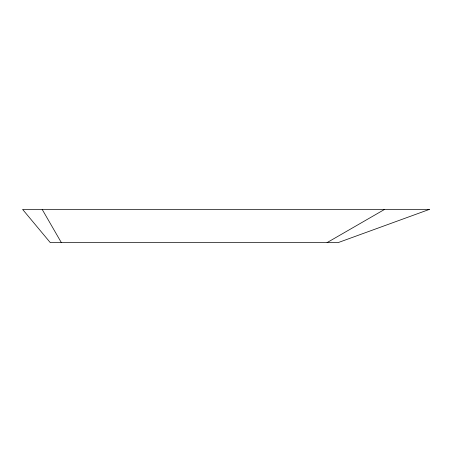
<?xml version="1.0" encoding="UTF-8"?>
<svg xmlns="http://www.w3.org/2000/svg" width="452" height="452" viewBox="0 0 452 452"><rect width="100%" height="100%" fill="white"/><g stroke="black" fill="none" stroke-linecap="round" stroke-linejoin="round"><path stroke-width="0.68" d="M327.073 242.605L384.601 209.395M42.172 209.395L61.353 242.605M429.4 209.395L338.141 242.605L50.279 242.605L22.6 209.395L429.4 209.395"/></g></svg>
